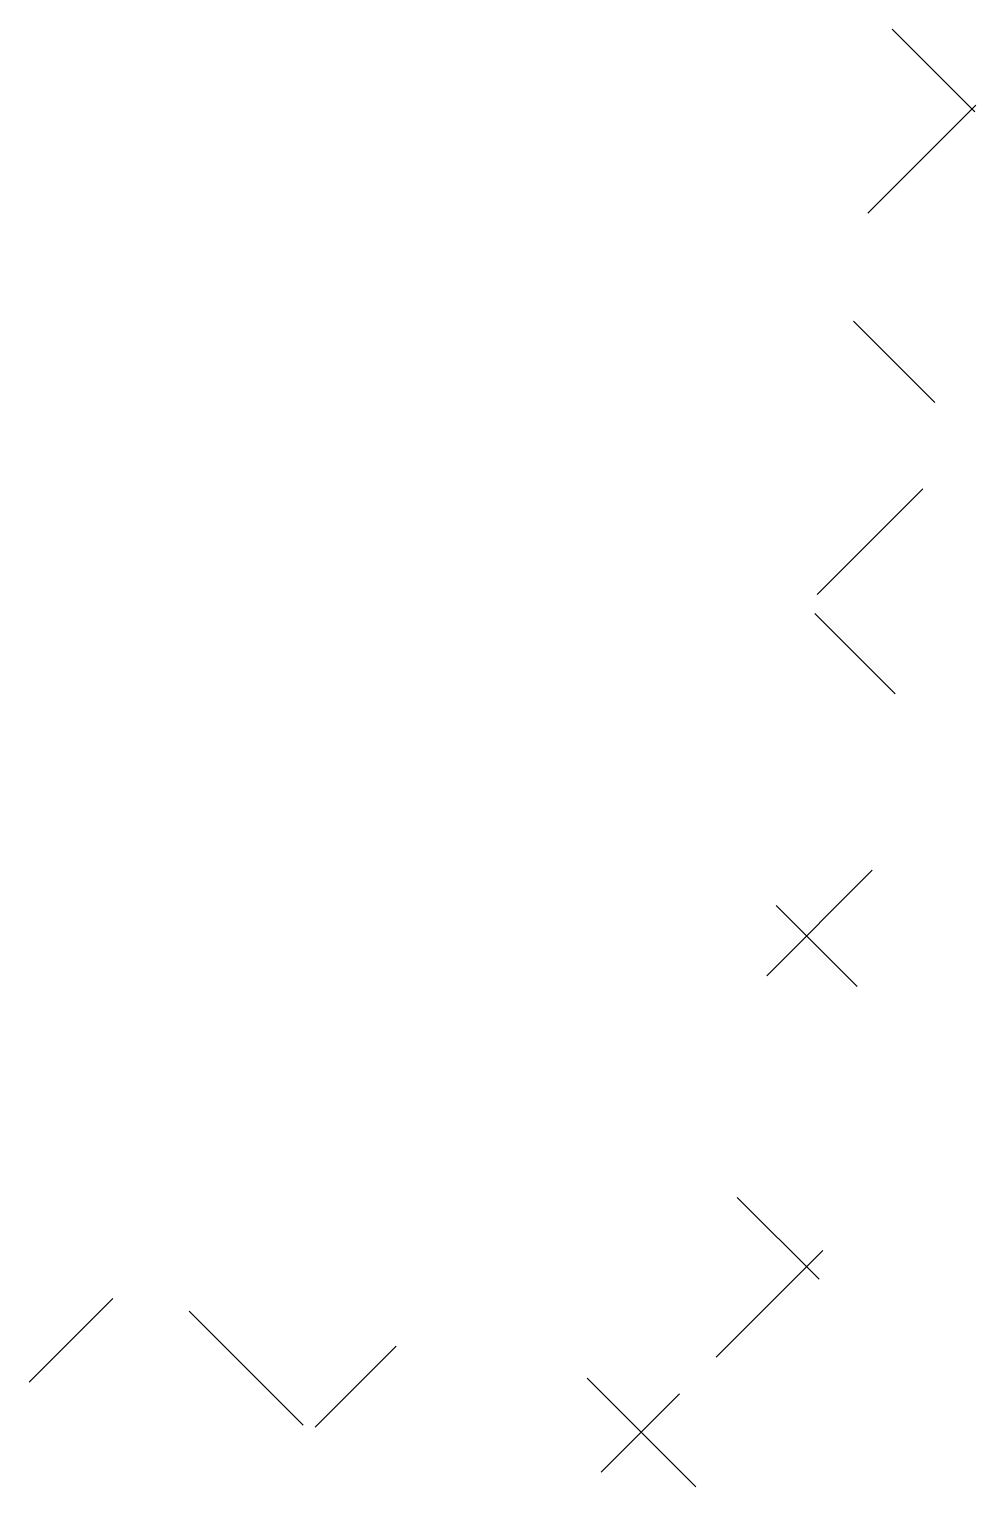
# Model space of a CAD drawing. Header units: metres. Extents: x 73 to 318145, y 17 to 1926166.
# Drawn here: x 318119.84 to 318145.12, y 1888892.88 to 1888931.83 of the extents above.
import ezdxf

# ---------------------------------------------------------------- set-up
doc = ezdxf.new("R2010")
doc.units = ezdxf.units.M
doc.header["$MEASUREMENT"] = 0
doc.layers.add('JETTY HATCH', color=210, linetype='Continuous')

msp = doc.modelspace()

# ---------------------------------------------------------------- linework, layer by layer
at = {"layer": 'JETTY HATCH', "linetype": 'Continuous'}
for p, q in [((318145.096, 1888929.622), (318142.887, 1888931.831)), ((318142.236, 1888926.918), (318145.121, 1888929.802)), ((318144.026, 1888921.854), (318141.853, 1888924.026)), ((318140.886, 1888916.729), (318143.708, 1888919.551)), ((318142.969, 1888914.071), (318140.819, 1888916.222)), ((318139.537, 1888906.54), (318142.356, 1888909.36)), ((318141.951, 1888906.251), (318139.785, 1888908.417)), ((318140.933, 1888898.43), (318138.751, 1888900.612)), ((318138.187, 1888896.352), (318141.033, 1888899.198)), ((318119.838, 1888895.681), (318122.074, 1888897.917)), ((318127.154, 1888894.531), (318124.112, 1888897.574)), ((318127.477, 1888894.481), (318129.639, 1888896.643)), ((318137.641, 1888892.883), (318134.74, 1888895.784)), ((318135.115, 1888893.28), (318137.204, 1888895.369))]:
    msp.add_line(p, q, dxfattribs=at)

doc.saveas('drawing.dxf')
